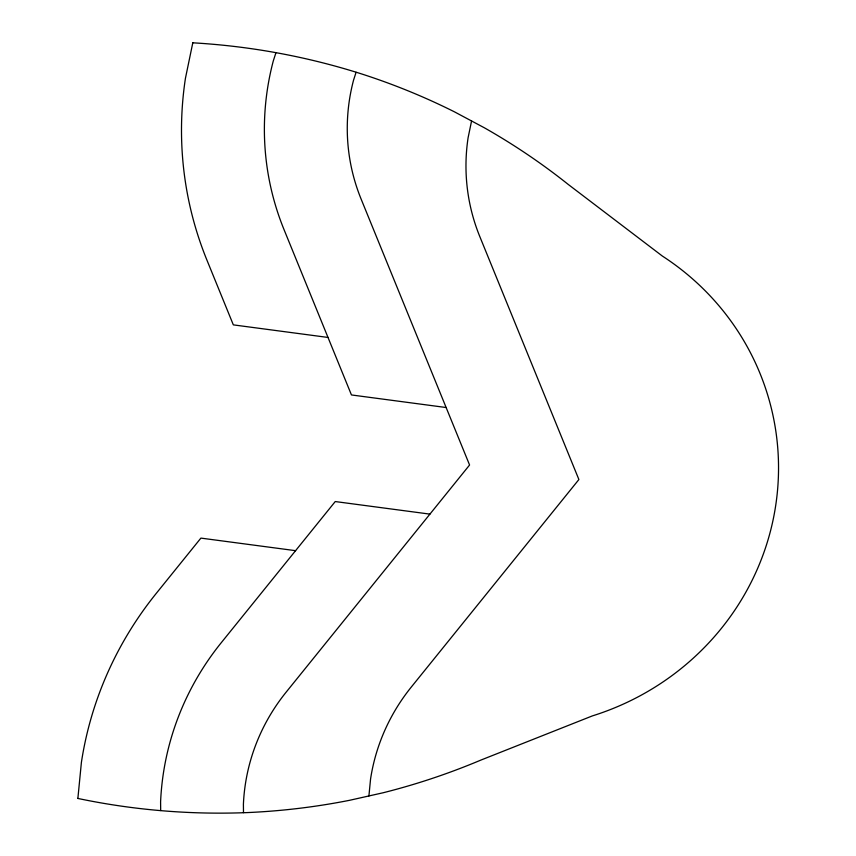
<?xml version="1.0" encoding="UTF-8"?>
<svg xmlns="http://www.w3.org/2000/svg" width="856" height="856" viewBox="0 0 856 856"><rect width="100%" height="100%" fill="white"/><g stroke="black" fill="none" stroke-linecap="round" stroke-linejoin="round"><path stroke-width="1.28" d="M77.875 798.434L81.395 762.418A364.217 353.71 -12 0 1 156.284 593.358L200.903 538.103L295.577 550.676M368.915 795.952L370.562 779.035A198.25 192.525 -12 0 1 411.329 687.015L578.891 479.531L479.831 236.641A198.25 192.525 -12 0 1 468.114 137.645L471.57 120.974M192.793 42.821L185.431 78.324A364.217 353.71 -12 0 0 206.959 260.192L233.335 324.873L328.009 337.446M275.932 52.74L273.246 61.097A281.228 273.118 -12 0 0 284.042 229.643L351.452 394.948L446.126 407.52M356.085 72.289L353.517 80.282A198.25 192.525 -12 0 0 361.125 199.095L469.58 465.011L286.129 692.172A198.25 192.525 -12 0 0 243.404 804.298L243.489 812.644M192.589 42.8C249.428 46.031 305.817 56.314 360.109 73.456A657.847 638.854 -12 0 1 454.45 111.836L484.346 127.779A657.847 638.854 -12 0 1 568.245 184.447L662.33 256.04A264.718 257.078 -12 0 1 775.675 505.661A264.718 257.078 -12 0 1 592.395 715.894L480.687 760.16A657.847 638.854 -12 0 1 383.221 792.742L349.751 800.264A657.847 638.854 -12 0 1 247.705 812.569C190.706 814.891 133.483 810.151 77.671 798.402M429.915 514.124L335.242 501.552L221.212 642.76A281.228 273.118 -12 0 0 160.596 801.826L160.682 810.546"/></g></svg>
